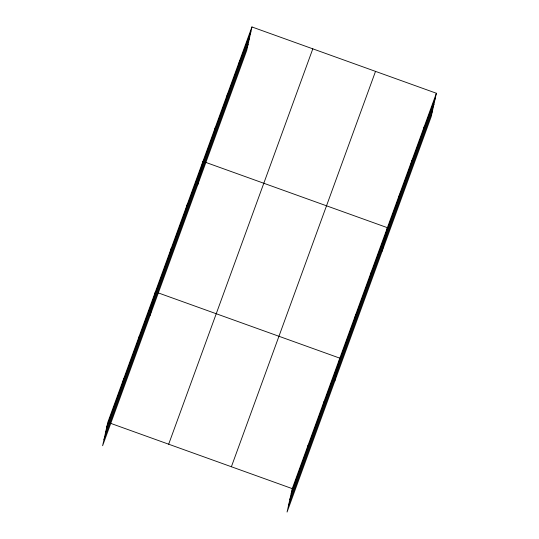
<?xml version="1.0" encoding="UTF-8"?>
<svg xmlns="http://www.w3.org/2000/svg" width="539" height="539" viewBox="0 0 539 539"><rect width="100%" height="100%" fill="white"/><g stroke="black" fill="none" stroke-linecap="round" stroke-linejoin="round"><path stroke-width="0.81" d="M122.616 383.539L123.66 378.829M138.469 340.048L139.513 335.339M150.172 315.268L155.367 291.848M170.176 253.067L171.22 248.358M186.036 209.577L187.08 204.867M197.739 184.796L202.933 161.377M214.138 132.479L215.182 127.77M226.393 98.873L227.438 94.163M238.642 65.266L239.687 60.557M251.935 26.95L246.747 50.37L102.612 445.74L107.807 422.32L251.935 26.95L436.388 93.26L431.193 116.68L287.065 512.05L292.253 488.63L436.388 93.26M307.068 449.849L308.113 445.14M322.922 406.359L323.966 401.649M334.625 381.578L339.819 358.159L158.486 292.973M354.628 319.378L355.673 314.668M370.482 275.887L371.526 271.171M382.191 251.107L387.386 227.68L205.271 162.219M398.591 198.79L399.635 194.074M410.839 165.183L411.884 160.474M423.095 131.577L424.139 126.867M106.762 427.029L250.891 31.66M105.388 433.208L249.523 37.838M103.98 439.568L248.115 44.198M168.673 444.203L312.809 48.833M231.386 466.747L375.521 71.377M291.208 493.34L435.344 97.97M289.841 499.512L433.976 104.142M288.432 505.872L432.568 110.502M110.145 423.162L292.253 488.63"/></g></svg>
